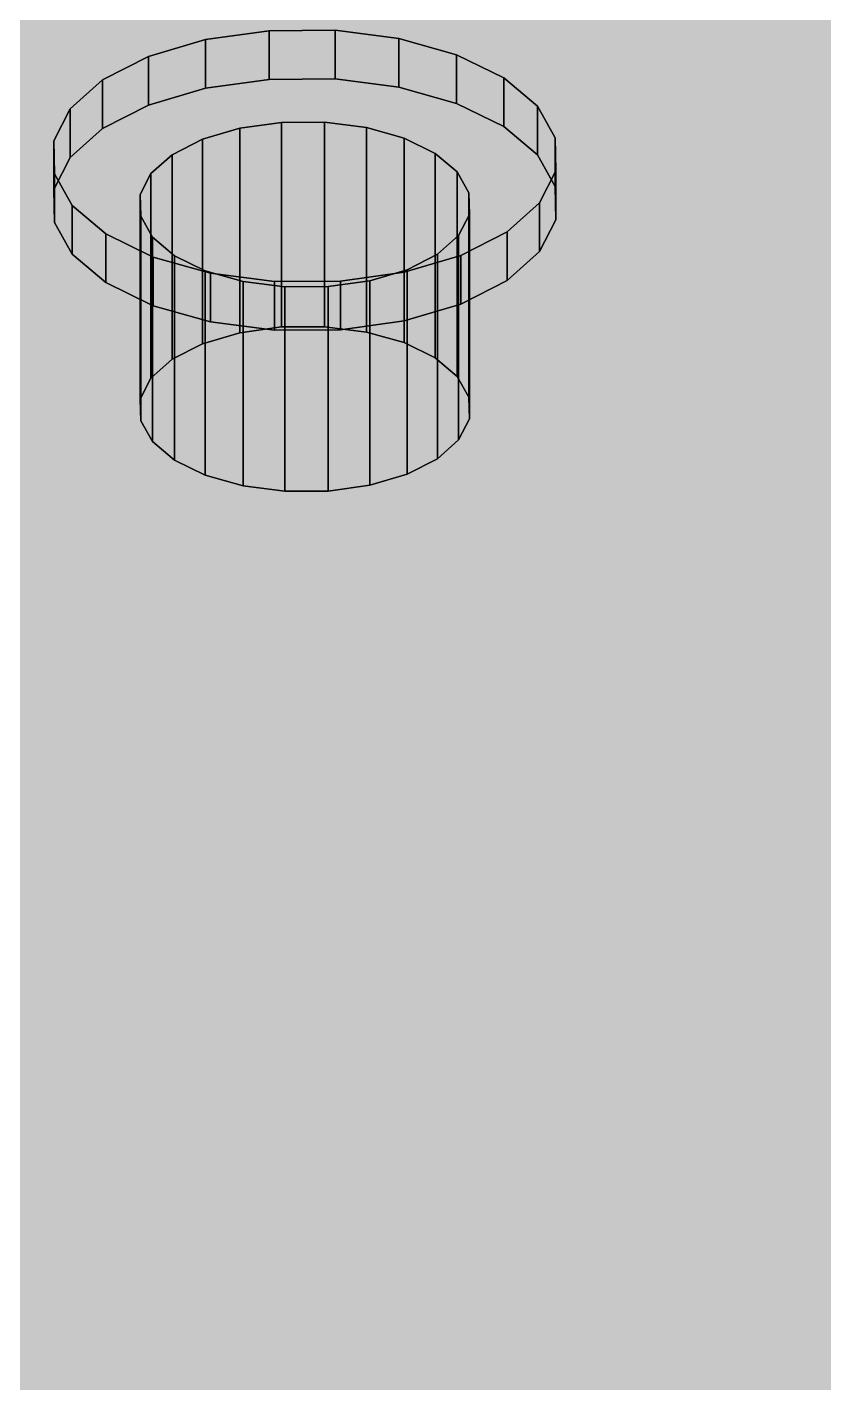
# Model space of a CAD drawing. Header units: millimetres. Extents: x 50 to 612415, y 2 to 4150.
# Drawn here: x 482059.6 to 482104.4, y 2140.4 to 2216.7 of the extents above; entities that cross this region are included whole.
import ezdxf

# ---------------------------------------------------------------- set-up
doc = ezdxf.new("R2010")
doc.units = ezdxf.units.MM
doc.layers.add('HATCH', color=8, linetype='Continuous', lineweight=9)
doc.layers.add('OUTLINE', color=7, linetype='Continuous', lineweight=25)

msp = doc.modelspace()

# ---------------------------------------------------------------- hatches: boundary and pattern name
at = {"layer": 'HATCH', "true_color": 0xccae87}
for points in [[(482182.724, 2342.451), (481649.142, 2272.467), (482158.468, 2156.658)], [(482182.724, 2339.027), (481649.142, 2269.043), (482158.468, 2153.234)], [(482158.468, 2153.234), (481649.142, 2269.043), (482182.724, 2339.027)], [(482158.468, 2147.755), (481649.142, 2263.565), (482182.724, 2333.548)], [(482233.457, 2331.176), (481870.374, 2200.363), (482081.825, 2126.197)], [(482233.457, 2331.176), (482081.825, 2126.197), (482083.891, 2125.187)], [(482233.457, 2331.176), (482083.891, 2125.187), (482085.363, 2123.943)], [(482233.457, 2331.176), (482085.363, 2123.943), (482086.142, 2122.552)], [(482232.945, 2330.176), (482233.457, 2331.176), (482085.456, 2119.707)], [(482233.457, 2331.176), (482086.173, 2121.107), (482085.456, 2119.707)], [(482233.457, 2331.176), (482086.142, 2122.552), (482086.173, 2121.107)], [(482232.968, 2329.144), (482232.945, 2330.176), (482085.456, 2119.707)], [(482232.968, 2329.144), (482085.456, 2119.707), (482296.907, 2045.541)], [(482081.825, 2120.719), (481870.374, 2194.885), (482233.457, 2325.697)], [(482083.891, 2119.708), (482081.825, 2120.719), (482233.457, 2325.697)], [(482085.363, 2118.465), (482083.891, 2119.708), (482233.457, 2325.697)], [(482086.142, 2117.073), (482085.363, 2118.465), (482233.457, 2325.697)], [(482085.456, 2114.229), (482233.457, 2325.697), (482232.945, 2324.697)], [(482085.456, 2114.229), (482086.173, 2115.628), (482233.457, 2325.697)], [(482086.173, 2115.628), (482086.142, 2117.073), (482233.457, 2325.697)], [(482232.945, 2324.697), (481649.142, 2282.739), (482158.468, 2166.93)], [(482085.456, 2114.229), (482232.945, 2324.697), (482232.968, 2323.665)], [(482296.907, 2040.063), (482085.456, 2114.229), (482232.968, 2323.665)], [(482232.945, 2317.849), (481649.142, 2275.891), (482158.468, 2160.082)], [(482158.468, 2160.082), (481649.142, 2275.891), (482232.945, 2317.849)], [(482232.945, 2315.11), (481649.142, 2273.152), (482158.468, 2157.343)], [(482158.468, 2157.343), (481649.142, 2273.152), (482232.945, 2315.11)], [(482158.468, 2156.658), (481649.142, 2272.467), (482232.945, 2314.425)], [(482148.184, 2164.733), (481649.142, 2282.739), (481651.661, 2282.03)], [(481649.142, 2282.739), (482154.404, 2167.175), (482156.468, 2167.186)], [(481649.142, 2282.739), (482156.468, 2167.186), (482158.468, 2166.93)], [(481649.142, 2282.739), (482152.416, 2166.897), (482154.404, 2167.175)], [(481649.142, 2282.739), (482150.64, 2166.371), (482152.416, 2166.897)], [(481649.142, 2282.739), (482149.196, 2165.633), (482150.64, 2166.371)], [(482148.184, 2164.733), (482149.196, 2165.633), (481649.142, 2282.739)], [(482148.184, 2164.733), (481651.661, 2282.03), (481653.726, 2281.02)], [(482148.184, 2164.733), (481653.726, 2281.02), (481655.199, 2279.777)], [(482148.184, 2164.733), (481655.199, 2279.777), (481655.977, 2278.385)], [(482148.184, 2164.733), (481655.977, 2278.385), (481656.009, 2276.94)], [(482148.184, 2164.733), (481656.009, 2276.94), (481655.292, 2275.54)], [(482148.184, 2157.885), (481649.142, 2275.891), (481651.661, 2275.182)], [(481651.661, 2275.182), (481649.142, 2275.891), (482148.184, 2157.885)], [(481649.142, 2275.891), (482154.404, 2160.327), (482156.468, 2160.338)], [(482156.468, 2160.338), (482154.404, 2160.327), (481649.142, 2275.891)], [(481649.142, 2275.891), (482156.468, 2160.338), (482158.468, 2160.082)], [(482158.468, 2160.082), (482156.468, 2160.338), (481649.142, 2275.891)], [(481649.142, 2275.891), (482152.416, 2160.049), (482154.404, 2160.327)], [(482154.404, 2160.327), (482152.416, 2160.049), (481649.142, 2275.891)], [(481649.142, 2275.891), (482150.64, 2159.523), (482152.416, 2160.049)], [(482152.416, 2160.049), (482150.64, 2159.523), (481649.142, 2275.891)], [(481649.142, 2275.891), (482149.196, 2158.785), (482150.64, 2159.523)], [(482150.64, 2159.523), (482149.196, 2158.785), (481649.142, 2275.891)], [(482148.184, 2157.885), (482149.196, 2158.785), (481649.142, 2275.891)], [(481649.142, 2275.891), (482149.196, 2158.785), (482148.184, 2157.885)], [(482148.184, 2157.885), (481651.661, 2275.182), (481653.726, 2274.172)], [(481653.726, 2274.172), (481651.661, 2275.182), (482148.184, 2157.885)], [(482148.184, 2164.733), (481655.292, 2275.54), (481866.743, 2201.375)], [(482148.184, 2157.885), (481653.726, 2274.172), (481655.199, 2272.929)], [(481655.199, 2272.929), (481653.726, 2274.172), (482148.184, 2157.885)], [(482148.184, 2155.146), (481649.142, 2273.152), (481651.661, 2272.443)], [(481651.661, 2272.443), (481649.142, 2273.152), (482148.184, 2155.146)], [(481649.142, 2273.152), (482154.404, 2157.587), (482156.468, 2157.599)], [(482156.468, 2157.599), (482154.404, 2157.587), (481649.142, 2273.152)], [(481649.142, 2273.152), (482156.468, 2157.599), (482158.468, 2157.343)], [(482158.468, 2157.343), (482156.468, 2157.599), (481649.142, 2273.152)], [(481649.142, 2273.152), (482152.416, 2157.309), (482154.404, 2157.587)], [(482154.404, 2157.587), (482152.416, 2157.309), (481649.142, 2273.152)], [(481649.142, 2273.152), (482150.64, 2156.784), (482152.416, 2157.309)], [(482152.416, 2157.309), (482150.64, 2156.784), (481649.142, 2273.152)], [(481649.142, 2273.152), (482149.196, 2156.046), (482150.64, 2156.784)], [(482150.64, 2156.784), (482149.196, 2156.046), (481649.142, 2273.152)], [(482148.184, 2155.146), (482149.196, 2156.046), (481649.142, 2273.152)], [(481649.142, 2273.152), (482149.196, 2156.046), (482148.184, 2155.146)], [(482148.184, 2157.885), (481655.199, 2272.929), (481655.977, 2271.537)], [(481655.977, 2271.537), (481655.199, 2272.929), (482148.184, 2157.885)], [(482148.184, 2154.461), (481649.142, 2272.467), (481651.661, 2271.758)], [(481651.661, 2271.758), (481649.142, 2272.467), (482148.184, 2154.461)], [(481649.142, 2272.467), (482154.404, 2156.903), (482156.468, 2156.914)], [(482156.468, 2156.914), (482154.404, 2156.903), (481649.142, 2272.467)], [(481649.142, 2272.467), (482156.468, 2156.914), (482158.468, 2156.658)], [(482158.468, 2156.658), (482156.468, 2156.914), (481649.142, 2272.467)], [(481649.142, 2272.467), (482152.416, 2156.625), (482154.404, 2156.903)], [(482154.404, 2156.903), (482152.416, 2156.625), (481649.142, 2272.467)], [(481649.142, 2272.467), (482150.64, 2156.099), (482152.416, 2156.625)], [(482152.416, 2156.625), (482150.64, 2156.099), (481649.142, 2272.467)], [(481649.142, 2272.467), (482149.196, 2155.361), (482150.64, 2156.099)], [(482150.64, 2156.099), (482149.196, 2155.361), (481649.142, 2272.467)], [(482148.184, 2154.461), (482149.196, 2155.361), (481649.142, 2272.467)], [(481649.142, 2272.467), (482149.196, 2155.361), (482148.184, 2154.461)], [(482148.184, 2155.146), (481651.661, 2272.443), (481653.726, 2271.433)], [(481653.726, 2271.433), (481651.661, 2272.443), (482148.184, 2155.146)], [(482148.184, 2154.461), (481651.661, 2271.758), (481653.726, 2270.748)], [(481653.726, 2270.748), (481651.661, 2271.758), (482148.184, 2154.461)], [(482148.184, 2155.146), (481653.726, 2271.433), (481655.199, 2270.189)], [(481655.199, 2270.189), (481653.726, 2271.433), (482148.184, 2155.146)], [(482148.184, 2157.885), (481655.977, 2271.537), (481656.009, 2270.092)], [(481656.009, 2270.092), (481655.977, 2271.537), (482148.184, 2157.885)], [(482148.184, 2154.461), (481653.726, 2270.748), (481655.199, 2269.504)], [(481655.199, 2269.504), (481653.726, 2270.748), (482148.184, 2154.461)], [(482148.184, 2155.146), (481655.199, 2270.189), (481655.977, 2268.798)], [(481655.977, 2268.798), (481655.199, 2270.189), (482148.184, 2155.146)], [(482148.184, 2157.885), (481656.009, 2270.092), (481655.292, 2268.692)], [(481655.292, 2268.692), (481656.009, 2270.092), (482148.184, 2157.885)], [(482148.184, 2151.037), (481649.142, 2269.043), (481651.661, 2268.334)], [(481651.661, 2268.334), (481649.142, 2269.043), (482148.184, 2151.037)], [(481649.142, 2269.043), (482154.404, 2153.479), (482156.468, 2153.49)], [(482156.468, 2153.49), (482154.404, 2153.479), (481649.142, 2269.043)], [(481649.142, 2269.043), (482156.468, 2153.49), (482158.468, 2153.234)], [(482158.468, 2153.234), (482156.468, 2153.49), (481649.142, 2269.043)], [(481649.142, 2269.043), (482152.416, 2153.201), (482154.404, 2153.479)], [(482154.404, 2153.479), (482152.416, 2153.201), (481649.142, 2269.043)], [(481649.142, 2269.043), (482150.64, 2152.675), (482152.416, 2153.201)], [(482152.416, 2153.201), (482150.64, 2152.675), (481649.142, 2269.043)], [(481649.142, 2269.043), (482149.196, 2151.937), (482150.64, 2152.675)], [(482150.64, 2152.675), (482149.196, 2151.937), (481649.142, 2269.043)], [(482148.184, 2151.037), (482149.196, 2151.937), (481649.142, 2269.043)], [(481649.142, 2269.043), (482149.196, 2151.937), (482148.184, 2151.037)], [(482148.184, 2154.461), (481655.199, 2269.504), (481655.977, 2268.113)], [(481655.977, 2268.113), (481655.199, 2269.504), (482148.184, 2154.461)], [(482148.184, 2151.037), (481651.661, 2268.334), (481653.726, 2267.324)], [(481653.726, 2267.324), (481651.661, 2268.334), (482148.184, 2151.037)], [(482148.184, 2157.885), (481655.292, 2268.692), (481866.743, 2194.527)], [(481866.743, 2194.527), (481655.292, 2268.692), (482148.184, 2157.885)], [(482148.184, 2155.146), (481655.977, 2268.798), (481656.009, 2267.353)], [(481656.009, 2267.353), (481655.977, 2268.798), (482148.184, 2155.146)], [(482148.184, 2154.461), (481655.977, 2268.113), (481656.009, 2266.668)], [(481656.009, 2266.668), (481655.977, 2268.113), (482148.184, 2154.461)], [(482148.184, 2151.037), (481653.726, 2267.324), (481655.199, 2266.08)], [(481655.199, 2266.08), (481653.726, 2267.324), (482148.184, 2151.037)], [(482148.184, 2155.146), (481656.009, 2267.353), (481655.292, 2265.953)], [(481655.292, 2265.953), (481656.009, 2267.353), (482148.184, 2155.146)], [(482148.184, 2151.037), (481655.199, 2266.08), (481655.977, 2264.689)], [(481655.977, 2264.689), (481655.199, 2266.08), (482148.184, 2151.037)], [(482148.184, 2154.461), (481656.009, 2266.668), (481655.292, 2265.268)], [(481655.292, 2265.268), (481656.009, 2266.668), (482148.184, 2154.461)], [(482148.184, 2155.146), (481655.292, 2265.953), (481866.743, 2191.787)], [(481866.743, 2191.787), (481655.292, 2265.953), (482148.184, 2155.146)], [(482148.184, 2154.461), (481655.292, 2265.268), (481866.743, 2191.103)], [(481866.743, 2191.103), (481655.292, 2265.268), (482148.184, 2154.461)], [(482148.184, 2151.037), (481655.977, 2264.689), (481656.009, 2263.244)], [(481656.009, 2263.244), (481655.977, 2264.689), (482148.184, 2151.037)], [(481651.661, 2262.856), (481649.142, 2263.565), (482148.184, 2145.559)], [(482156.468, 2148.012), (482154.404, 2148), (481649.142, 2263.565)], [(482158.468, 2147.755), (482156.468, 2148.012), (481649.142, 2263.565)], [(482154.404, 2148), (482152.416, 2147.722), (481649.142, 2263.565)], [(482152.416, 2147.722), (482150.64, 2147.196), (481649.142, 2263.565)], [(482150.64, 2147.196), (482149.196, 2146.458), (481649.142, 2263.565)], [(481649.142, 2263.565), (482149.196, 2146.458), (482148.184, 2145.559)], [(482148.184, 2151.037), (481656.009, 2263.244), (481655.292, 2261.844)], [(481655.292, 2261.844), (481656.009, 2263.244), (482148.184, 2151.037)], [(481653.726, 2261.845), (481651.661, 2262.856), (482148.184, 2145.559)], [(481655.199, 2260.602), (481653.726, 2261.845), (482148.184, 2145.559)], [(482148.184, 2151.037), (481655.292, 2261.844), (481866.743, 2187.678)], [(481866.743, 2187.678), (481655.292, 2261.844), (482148.184, 2151.037)], [(481655.977, 2259.21), (481655.199, 2260.602), (482148.184, 2145.559)], [(481656.009, 2257.766), (481655.977, 2259.21), (482148.184, 2145.559)], [(481655.292, 2256.366), (481656.009, 2257.766), (482148.184, 2145.559)], [(481866.743, 2182.2), (481655.292, 2256.366), (482148.184, 2145.559)], [(482148.184, 2164.733), (481866.743, 2201.375), (481868.809, 2200.364)], [(482148.184, 2164.733), (481868.809, 2200.364), (481870.281, 2199.121)], [(482148.184, 2164.733), (481870.281, 2199.121), (481871.06, 2197.729)], [(482148.184, 2164.733), (481871.06, 2197.729), (481871.091, 2196.284)], [(482148.184, 2164.733), (481871.091, 2196.284), (481870.374, 2194.885)], [(482148.184, 2157.885), (481866.743, 2194.527), (481868.809, 2193.516)], [(481868.809, 2193.516), (481866.743, 2194.527), (482148.184, 2157.885)], [(482148.184, 2164.733), (481870.374, 2194.885), (482081.825, 2120.719)], [(482148.184, 2157.885), (481868.809, 2193.516), (481870.281, 2192.273)], [(481870.281, 2192.273), (481868.809, 2193.516), (482148.184, 2157.885)], [(482148.184, 2157.885), (481870.281, 2192.273), (481871.06, 2190.881)], [(481871.06, 2190.881), (481870.281, 2192.273), (482148.184, 2157.885)], [(482148.184, 2155.146), (481866.743, 2191.787), (481868.809, 2190.777)], [(481868.809, 2190.777), (481866.743, 2191.787), (482148.184, 2155.146)], [(482148.184, 2154.461), (481866.743, 2191.103), (481868.809, 2190.092)], [(481868.809, 2190.092), (481866.743, 2191.103), (482148.184, 2154.461)], [(482148.184, 2155.146), (481868.809, 2190.777), (481870.281, 2189.533)], [(481870.281, 2189.533), (481868.809, 2190.777), (482148.184, 2155.146)], [(482148.184, 2157.885), (481871.06, 2190.881), (481871.091, 2189.436)], [(481871.091, 2189.436), (481871.06, 2190.881), (482148.184, 2157.885)], [(482148.184, 2154.461), (481868.809, 2190.092), (481870.281, 2188.849)], [(481870.281, 2188.849), (481868.809, 2190.092), (482148.184, 2154.461)], [(482148.184, 2155.146), (481870.281, 2189.533), (481871.06, 2188.142)], [(481871.06, 2188.142), (481870.281, 2189.533), (482148.184, 2155.146)], [(482148.184, 2157.885), (481871.091, 2189.436), (481870.374, 2188.036)], [(481870.374, 2188.036), (481871.091, 2189.436), (482148.184, 2157.885)], [(482148.184, 2154.461), (481870.281, 2188.849), (481871.06, 2187.457)], [(481871.06, 2187.457), (481870.281, 2188.849), (482148.184, 2154.461)], [(482148.184, 2151.037), (481866.743, 2187.678), (481868.809, 2186.668)], [(481868.809, 2186.668), (481866.743, 2187.678), (482148.184, 2151.037)], [(482148.184, 2157.885), (481870.374, 2188.036), (482081.825, 2113.871)], [(482081.825, 2113.871), (481870.374, 2188.036), (482148.184, 2157.885)], [(482148.184, 2155.146), (481871.06, 2188.142), (481871.091, 2186.697)], [(481871.091, 2186.697), (481871.06, 2188.142), (482148.184, 2155.146)], [(482148.184, 2154.461), (481871.06, 2187.457), (481871.091, 2186.012)], [(481871.091, 2186.012), (481871.06, 2187.457), (482148.184, 2154.461)], [(482148.184, 2151.037), (481868.809, 2186.668), (481870.281, 2185.425)], [(481870.281, 2185.425), (481868.809, 2186.668), (482148.184, 2151.037)], [(482148.184, 2155.146), (481871.091, 2186.697), (481870.374, 2185.297)], [(481870.374, 2185.297), (481871.091, 2186.697), (482148.184, 2155.146)], [(482148.184, 2154.461), (481871.091, 2186.012), (481870.374, 2184.612)], [(481870.374, 2184.612), (481871.091, 2186.012), (482148.184, 2154.461)], [(482148.184, 2151.037), (481870.281, 2185.425), (481871.06, 2184.033)], [(481871.06, 2184.033), (481870.281, 2185.425), (482148.184, 2151.037)], [(482148.184, 2155.146), (481870.374, 2185.297), (482081.825, 2111.132)], [(482081.825, 2111.132), (481870.374, 2185.297), (482148.184, 2155.146)], [(482148.184, 2154.461), (481870.374, 2184.612), (482081.825, 2110.447)], [(482081.825, 2110.447), (481870.374, 2184.612), (482148.184, 2154.461)], [(482148.184, 2151.037), (481871.06, 2184.033), (481871.091, 2182.588)], [(481871.091, 2182.588), (481871.06, 2184.033), (482148.184, 2151.037)], [(481868.809, 2181.19), (481866.743, 2182.2), (482148.184, 2145.559)], [(482148.184, 2151.037), (481871.091, 2182.588), (481870.374, 2181.188)], [(481870.374, 2181.188), (481871.091, 2182.588), (482148.184, 2151.037)], [(481870.281, 2179.946), (481868.809, 2181.19), (482148.184, 2145.559)], [(482148.184, 2151.037), (481870.374, 2181.188), (482081.825, 2107.023)], [(482081.825, 2107.023), (481870.374, 2181.188), (482148.184, 2151.037)], [(481871.06, 2178.555), (481870.281, 2179.946), (482148.184, 2145.559)], [(481871.091, 2177.11), (481871.06, 2178.555), (482148.184, 2145.559)], [(481870.374, 2175.71), (481871.091, 2177.11), (482148.184, 2145.559)], [(482081.825, 2101.544), (481870.374, 2175.71), (482148.184, 2145.559)]]:
    msp.add_hatch(color=43, dxfattribs=at).paths.add_polyline_path(points)
at = {"layer": 'HATCH', "true_color": 0xaeb3b7}
for points in [[(482073.17, 2213.73), (482069.591, 2213.229), (482069.591, 2215.969), (482073.17, 2216.469)], [(482080.484, 2213.289), (482076.885, 2213.75), (482076.885, 2216.489), (482080.484, 2216.028)], [(482073.863, 2199.798), (482071.517, 2199.47), (482071.517, 2210.975), (482073.863, 2211.303)], [(482078.658, 2199.51), (482076.299, 2199.812), (482076.299, 2211.317), (482078.658, 2211.014)], [(482069.881, 2200.08), (482073.48, 2199.619), (482073.48, 2202.358), (482069.881, 2202.819)], [(482077.195, 2199.64), (482080.774, 2200.14), (482080.774, 2202.879), (482077.195, 2202.379)], [(482071.707, 2190.85), (482074.066, 2190.548), (482074.066, 2202.053), (482071.707, 2202.355)], [(482076.502, 2190.561), (482078.848, 2190.89), (482078.848, 2202.394), (482076.502, 2202.066)]]:
    msp.add_hatch(color=253, dxfattribs=at).paths.add_polyline_path(points)
at = {"layer": 'HATCH', "true_color": 0xb7bcc0}
for points in [[(482080.774, 2202.879), (482073.17, 2216.469), (482069.591, 2215.969)], [(482080.774, 2202.879), (482076.885, 2216.489), (482073.17, 2216.469)], [(482080.774, 2202.879), (482080.484, 2216.028), (482076.885, 2216.489)], [(482080.774, 2202.879), (482069.591, 2215.969), (482066.394, 2215.022)], [(482080.774, 2202.879), (482083.723, 2215.117), (482080.484, 2216.028)], [(482080.774, 2202.879), (482066.394, 2215.022), (482063.796, 2213.694)], [(482080.774, 2202.879), (482086.379, 2213.818), (482083.723, 2215.117)], [(482080.774, 2202.879), (482063.796, 2213.694), (482061.974, 2212.075)], [(482069.591, 2213.229), (482073.17, 2213.73), (482080.774, 2200.14)], [(482073.17, 2213.73), (482076.885, 2213.75), (482080.774, 2200.14)], [(482076.885, 2213.75), (482080.484, 2213.289), (482080.774, 2200.14)], [(482080.774, 2202.879), (482088.272, 2212.219), (482086.379, 2213.818)], [(482066.394, 2212.283), (482069.591, 2213.229), (482080.774, 2200.14)], [(482080.484, 2213.289), (482083.723, 2212.378), (482080.774, 2200.14)], [(482080.774, 2202.879), (482061.974, 2212.075), (482061.051, 2210.275)], [(482063.796, 2210.955), (482066.394, 2212.283), (482080.774, 2200.14)], [(482083.723, 2212.378), (482086.379, 2211.079), (482080.774, 2200.14)], [(482080.774, 2202.879), (482089.273, 2210.43), (482088.272, 2212.219)], [(482078.848, 2202.394), (482073.863, 2211.303), (482071.517, 2210.975)], [(482078.848, 2202.394), (482076.299, 2211.317), (482073.863, 2211.303)], [(482078.848, 2202.394), (482078.658, 2211.014), (482076.299, 2211.317)], [(482086.379, 2211.079), (482088.272, 2209.48), (482080.774, 2200.14)], [(482061.974, 2209.336), (482063.796, 2210.955), (482080.774, 2200.14)], [(482078.848, 2202.394), (482069.421, 2210.355), (482067.718, 2209.484)], [(482078.848, 2202.394), (482071.517, 2210.975), (482069.421, 2210.355)], [(482078.848, 2202.394), (482080.781, 2210.417), (482078.658, 2211.014)], [(482078.848, 2202.394), (482082.522, 2209.565), (482080.781, 2210.417)], [(482080.774, 2202.879), (482089.314, 2208.573), (482089.273, 2210.43)], [(482080.774, 2202.879), (482061.051, 2210.275), (482061.092, 2208.417)], [(482078.848, 2202.394), (482083.763, 2208.517), (482082.522, 2209.565)], [(482061.051, 2207.536), (482061.974, 2209.336), (482080.774, 2200.14)], [(482078.848, 2202.394), (482067.718, 2209.484), (482066.523, 2208.423)], [(482088.272, 2209.48), (482089.273, 2207.691), (482080.774, 2200.14)], [(482080.774, 2202.879), (482061.092, 2208.417), (482062.093, 2206.628)], [(482078.848, 2202.394), (482066.523, 2208.423), (482065.919, 2207.243)], [(482078.848, 2202.394), (482084.42, 2207.344), (482083.763, 2208.517)], [(482080.774, 2202.879), (482088.392, 2206.773), (482089.314, 2208.573)], [(482061.092, 2205.678), (482061.051, 2207.536), (482080.774, 2200.14)], [(482078.848, 2202.394), (482065.919, 2207.243), (482065.946, 2206.025)], [(482078.848, 2202.394), (482084.446, 2206.127), (482084.42, 2207.344)], [(482089.273, 2207.691), (482089.314, 2205.833), (482080.774, 2200.14)], [(482080.774, 2202.879), (482062.093, 2206.628), (482063.986, 2205.03)], [(482080.774, 2202.879), (482086.569, 2205.154), (482088.392, 2206.773)], [(482078.848, 2202.394), (482065.946, 2206.025), (482066.602, 2204.852)], [(482078.848, 2202.394), (482083.842, 2204.947), (482084.446, 2206.127)], [(482089.314, 2205.833), (482088.392, 2204.034), (482080.774, 2200.14)], [(482062.093, 2203.889), (482061.092, 2205.678), (482080.774, 2200.14)], [(482080.774, 2202.879), (482063.986, 2205.03), (482066.643, 2203.731)], [(482080.774, 2202.879), (482083.971, 2203.826), (482086.569, 2205.154)], [(482078.848, 2202.394), (482066.602, 2204.852), (482067.843, 2203.804)], [(482078.848, 2202.394), (482082.647, 2203.885), (482083.842, 2204.947)], [(482063.986, 2202.29), (482062.093, 2203.889), (482080.774, 2200.14)], [(482080.774, 2202.879), (482066.643, 2203.731), (482069.881, 2202.819)], [(482078.848, 2202.394), (482067.843, 2203.804), (482069.584, 2202.952)], [(482078.848, 2202.394), (482080.944, 2203.015), (482082.647, 2203.885)], [(482088.392, 2204.034), (482086.569, 2202.415), (482080.774, 2200.14)], [(482078.848, 2202.394), (482069.584, 2202.952), (482071.707, 2202.355)], [(482080.774, 2202.879), (482069.881, 2202.819), (482073.48, 2202.358)], [(482080.774, 2202.879), (482073.48, 2202.358), (482077.195, 2202.379)], [(482066.643, 2200.991), (482063.986, 2202.29), (482080.774, 2200.14)], [(482078.848, 2202.394), (482071.707, 2202.355), (482074.066, 2202.053)], [(482078.848, 2202.394), (482074.066, 2202.053), (482076.502, 2202.066)], [(482086.569, 2202.415), (482083.971, 2201.087), (482080.774, 2200.14)], [(482069.881, 2200.08), (482066.643, 2200.991), (482080.774, 2200.14)], [(482073.48, 2199.619), (482069.881, 2200.08), (482080.774, 2200.14)], [(482071.517, 2199.47), (482073.863, 2199.798), (482078.848, 2190.89)], [(482077.195, 2199.64), (482073.48, 2199.619), (482080.774, 2200.14)], [(482073.863, 2199.798), (482076.299, 2199.812), (482078.848, 2190.89)], [(482076.299, 2199.812), (482078.658, 2199.51), (482078.848, 2190.89)], [(482067.718, 2197.979), (482069.421, 2198.85), (482078.848, 2190.89)], [(482069.421, 2198.85), (482071.517, 2199.47), (482078.848, 2190.89)], [(482078.658, 2199.51), (482080.781, 2198.912), (482078.848, 2190.89)], [(482080.781, 2198.912), (482082.522, 2198.061), (482078.848, 2190.89)], [(482066.523, 2196.918), (482067.718, 2197.979), (482078.848, 2190.89)], [(482082.522, 2198.061), (482083.763, 2197.013), (482078.848, 2190.89)], [(482065.919, 2195.738), (482066.523, 2196.918), (482078.848, 2190.89)], [(482083.763, 2197.013), (482084.42, 2195.84), (482078.848, 2190.89)], [(482084.42, 2195.84), (482084.446, 2194.622), (482078.848, 2190.89)], [(482065.946, 2194.52), (482065.919, 2195.738), (482078.848, 2190.89)], [(482066.602, 2193.347), (482065.946, 2194.52), (482078.848, 2190.89)], [(482084.446, 2194.622), (482083.842, 2193.442), (482078.848, 2190.89)], [(482067.843, 2192.299), (482066.602, 2193.347), (482078.848, 2190.89)], [(482083.842, 2193.442), (482082.647, 2192.381), (482078.848, 2190.89)], [(482069.584, 2191.448), (482067.843, 2192.299), (482078.848, 2190.89)], [(482082.647, 2192.381), (482080.944, 2191.51), (482078.848, 2190.89)], [(482071.707, 2190.85), (482069.584, 2191.448), (482078.848, 2190.89)], [(482074.066, 2190.548), (482071.707, 2190.85), (482078.848, 2190.89)], [(482076.502, 2190.561), (482074.066, 2190.548), (482078.848, 2190.89)]]:
    msp.add_hatch(color=9, dxfattribs=at).paths.add_polyline_path(points)
at = {"layer": 'HATCH', "true_color": 0xaeb4b7}
for points in [[(482076.885, 2213.75), (482073.17, 2213.73), (482073.17, 2216.469), (482076.885, 2216.489)], [(482076.299, 2199.812), (482073.863, 2199.798), (482073.863, 2211.303), (482076.299, 2211.317)], [(482073.48, 2199.619), (482077.195, 2199.64), (482077.195, 2202.379), (482073.48, 2202.358)], [(482074.066, 2190.548), (482076.502, 2190.561), (482076.502, 2202.066), (482074.066, 2202.053)]]:
    msp.add_hatch(color=253, dxfattribs=at).paths.add_polyline_path(points)
at = {"layer": 'HATCH', "true_color": 0xadb2b6}
for points in [[(482069.591, 2213.229), (482066.394, 2212.283), (482066.394, 2215.022), (482069.591, 2215.969)], [(482083.723, 2212.378), (482080.484, 2213.289), (482080.484, 2216.028), (482083.723, 2215.117)], [(482071.517, 2199.47), (482069.421, 2198.85), (482069.421, 2210.355), (482071.517, 2210.975)], [(482080.781, 2198.912), (482078.658, 2199.51), (482078.658, 2211.014), (482080.781, 2210.417)], [(482066.643, 2200.991), (482069.881, 2200.08), (482069.881, 2202.819), (482066.643, 2203.731)], [(482080.774, 2200.14), (482083.971, 2201.087), (482083.971, 2203.826), (482080.774, 2202.879)], [(482069.584, 2191.448), (482071.707, 2190.85), (482071.707, 2202.355), (482069.584, 2202.952)], [(482078.848, 2190.89), (482080.944, 2191.51), (482080.944, 2203.015), (482078.848, 2202.394)]]:
    msp.add_hatch(color=253, dxfattribs=at).paths.add_polyline_path(points)
at = {"layer": 'HATCH', "true_color": 0xabb0b4}
for points in [[(482066.394, 2212.283), (482063.796, 2210.955), (482063.796, 2213.694), (482066.394, 2215.022)], [(482086.379, 2211.079), (482083.723, 2212.378), (482083.723, 2215.117), (482086.379, 2213.818)], [(482069.421, 2198.85), (482067.718, 2197.979), (482067.718, 2209.484), (482069.421, 2210.355)], [(482082.522, 2198.061), (482080.781, 2198.912), (482080.781, 2210.417), (482082.522, 2209.565)], [(482063.986, 2202.29), (482066.643, 2200.991), (482066.643, 2203.731), (482063.986, 2205.03)], [(482083.971, 2201.087), (482086.569, 2202.415), (482086.569, 2205.154), (482083.971, 2203.826)], [(482067.843, 2192.299), (482069.584, 2191.448), (482069.584, 2202.952), (482067.843, 2203.804)], [(482080.944, 2191.51), (482082.647, 2192.381), (482082.647, 2203.885), (482080.944, 2203.015)]]:
    msp.add_hatch(color=253, dxfattribs=at).paths.add_polyline_path(points)
at = {"layer": 'HATCH', "true_color": 0xa8aeb1}
for points in [[(482063.796, 2210.955), (482061.974, 2209.336), (482061.974, 2212.075), (482063.796, 2213.694)], [(482067.718, 2197.979), (482066.523, 2196.918), (482066.523, 2208.423), (482067.718, 2209.484)], [(482086.569, 2202.415), (482088.392, 2204.034), (482088.392, 2206.773), (482086.569, 2205.154)], [(482082.647, 2192.381), (482083.842, 2193.442), (482083.842, 2204.947), (482082.647, 2203.885)]]:
    msp.add_hatch(color=253, dxfattribs=at).paths.add_polyline_path(points)
at = {"layer": 'HATCH', "true_color": 0xa9aeb1}
for points in [[(482088.272, 2209.48), (482086.379, 2211.079), (482086.379, 2213.818), (482088.272, 2212.219)], [(482083.763, 2197.013), (482082.522, 2198.061), (482082.522, 2209.565), (482083.763, 2208.517)], [(482062.093, 2203.889), (482063.986, 2202.29), (482063.986, 2205.03), (482062.093, 2206.628)], [(482066.602, 2193.347), (482067.843, 2192.299), (482067.843, 2203.804), (482066.602, 2204.852)]]:
    msp.add_hatch(color=253, dxfattribs=at).paths.add_polyline_path(points)
at = {"layer": 'HATCH', "true_color": 0xa6abae}
for points in [[(482061.974, 2209.336), (482061.051, 2207.536), (482061.051, 2210.275), (482061.974, 2212.075)], [(482089.273, 2207.691), (482088.272, 2209.48), (482088.272, 2212.219), (482089.273, 2210.43)], [(482061.092, 2205.678), (482062.093, 2203.889), (482062.093, 2206.628), (482061.092, 2208.417)], [(482066.523, 2196.918), (482065.919, 2195.738), (482065.919, 2207.243), (482066.523, 2208.423)], [(482084.42, 2195.84), (482083.763, 2197.013), (482083.763, 2208.517), (482084.42, 2207.344)], [(482088.392, 2204.034), (482089.314, 2205.833), (482089.314, 2208.573), (482088.392, 2206.773)], [(482065.946, 2194.52), (482066.602, 2193.347), (482066.602, 2204.852), (482065.946, 2206.025)], [(482083.842, 2193.442), (482084.446, 2194.622), (482084.446, 2206.127), (482083.842, 2204.947)]]:
    msp.add_hatch(color=253, dxfattribs=at).paths.add_polyline_path(points)
at = {"layer": 'HATCH', "true_color": 0xa3a8ab}
for points in [[(482089.314, 2205.833), (482089.273, 2207.691), (482089.273, 2210.43), (482089.314, 2208.573)], [(482061.051, 2207.536), (482061.092, 2205.678), (482061.092, 2208.417), (482061.051, 2210.275)], [(482065.919, 2195.738), (482065.946, 2194.52), (482065.946, 2206.025), (482065.919, 2207.243)], [(482084.446, 2194.622), (482084.42, 2195.84), (482084.42, 2207.344), (482084.446, 2206.127)]]:
    msp.add_hatch(color=253, dxfattribs=at).paths.add_polyline_path(points)

# ---------------------------------------------------------------- linework, layer by layer
at = {"layer": 'OUTLINE', "color": 139, "true_color": 0x42544a}
for p, q in [((482069.591, 2215.969), (482073.17, 2216.469)), ((482073.17, 2216.469), (482069.591, 2215.969)), ((482073.17, 2216.469), (482076.885, 2216.489)), ((482076.885, 2216.489), (482073.17, 2216.469)), ((482073.17, 2213.73), (482073.17, 2216.469)), ((482073.17, 2216.469), (482073.17, 2213.73)), ((482076.885, 2216.489), (482076.885, 2213.75)), ((482076.885, 2213.75), (482076.885, 2216.489)), ((482076.885, 2216.489), (482080.484, 2216.028)), ((482080.484, 2216.028), (482076.885, 2216.489)), ((482066.394, 2215.022), (482069.591, 2215.969)), ((482069.591, 2215.969), (482066.394, 2215.022)), ((482069.591, 2213.229), (482069.591, 2215.969)), ((482069.591, 2215.969), (482069.591, 2213.229)), ((482080.484, 2216.028), (482080.484, 2213.289)), ((482080.484, 2213.289), (482080.484, 2216.028)), ((482080.484, 2216.028), (482083.723, 2215.117)), ((482083.723, 2215.117), (482080.484, 2216.028)), ((482063.796, 2213.694), (482066.394, 2215.022)), ((482066.394, 2215.022), (482063.796, 2213.694)), ((482066.394, 2212.283), (482066.394, 2215.022)), ((482066.394, 2215.022), (482066.394, 2212.283)), ((482083.723, 2215.117), (482083.723, 2212.378)), ((482083.723, 2212.378), (482083.723, 2215.117)), ((482083.723, 2215.117), (482086.379, 2213.818)), ((482086.379, 2213.818), (482083.723, 2215.117)), ((482061.974, 2212.075), (482063.796, 2213.694)), ((482063.796, 2213.694), (482061.974, 2212.075)), ((482063.796, 2210.955), (482063.796, 2213.694)), ((482063.796, 2213.694), (482063.796, 2210.955)), ((482073.17, 2213.73), (482069.591, 2213.229)), ((482069.591, 2213.229), (482073.17, 2213.73)), ((482076.885, 2213.75), (482073.17, 2213.73)), ((482073.17, 2213.73), (482076.885, 2213.75)), ((482080.484, 2213.289), (482076.885, 2213.75)), ((482076.885, 2213.75), (482080.484, 2213.289)), ((482086.379, 2213.818), (482086.379, 2211.079)), ((482086.379, 2211.079), (482086.379, 2213.818)), ((482086.379, 2213.818), (482088.272, 2212.219)), ((482088.272, 2212.219), (482086.379, 2213.818)), ((482069.591, 2213.229), (482066.394, 2212.283)), ((482066.394, 2212.283), (482069.591, 2213.229)), ((482083.723, 2212.378), (482080.484, 2213.289)), ((482080.484, 2213.289), (482083.723, 2212.378)), ((482061.051, 2210.275), (482061.974, 2212.075)), ((482061.974, 2212.075), (482061.051, 2210.275)), ((482061.974, 2209.336), (482061.974, 2212.075)), ((482061.974, 2212.075), (482061.974, 2209.336)), ((482066.394, 2212.283), (482063.796, 2210.955)), ((482063.796, 2210.955), (482066.394, 2212.283)), ((482086.379, 2211.079), (482083.723, 2212.378)), ((482083.723, 2212.378), (482086.379, 2211.079)), ((482088.272, 2212.219), (482088.272, 2209.48)), ((482088.272, 2209.48), (482088.272, 2212.219)), ((482088.272, 2212.219), (482089.273, 2210.43)), ((482089.273, 2210.43), (482088.272, 2212.219)), ((482071.517, 2210.975), (482073.863, 2211.303)), ((482073.863, 2211.303), (482071.517, 2210.975)), ((482073.863, 2211.303), (482076.299, 2211.317)), ((482076.299, 2211.317), (482073.863, 2211.303)), ((482073.863, 2199.798), (482073.863, 2211.303)), ((482073.863, 2211.303), (482073.863, 2199.798)), ((482076.299, 2211.317), (482076.299, 2199.812)), ((482076.299, 2199.812), (482076.299, 2211.317)), ((482076.299, 2211.317), (482078.658, 2211.014)), ((482078.658, 2211.014), (482076.299, 2211.317)), ((482088.272, 2209.48), (482086.379, 2211.079)), ((482086.379, 2211.079), (482088.272, 2209.48)), ((482063.796, 2210.955), (482061.974, 2209.336)), ((482061.974, 2209.336), (482063.796, 2210.955)), ((482067.718, 2209.484), (482069.421, 2210.355)), ((482069.421, 2210.355), (482067.718, 2209.484)), ((482069.421, 2210.355), (482071.517, 2210.975)), ((482071.517, 2210.975), (482069.421, 2210.355)), ((482069.421, 2198.85), (482069.421, 2210.355)), ((482069.421, 2210.355), (482069.421, 2198.85)), ((482071.517, 2199.47), (482071.517, 2210.975)), ((482071.517, 2210.975), (482071.517, 2199.47)), ((482078.658, 2211.014), (482078.658, 2199.51)), ((482078.658, 2199.51), (482078.658, 2211.014)), ((482078.658, 2211.014), (482080.781, 2210.417)), ((482080.781, 2210.417), (482078.658, 2211.014)), ((482080.781, 2210.417), (482080.781, 2198.912)), ((482080.781, 2198.912), (482080.781, 2210.417)), ((482080.781, 2210.417), (482082.522, 2209.565)), ((482082.522, 2209.565), (482080.781, 2210.417)), ((482089.273, 2210.43), (482089.273, 2207.691)), ((482089.273, 2207.691), (482089.273, 2210.43)), ((482089.273, 2210.43), (482089.314, 2208.573)), ((482089.314, 2208.573), (482089.273, 2210.43)), ((482061.051, 2207.536), (482061.051, 2210.275)), ((482061.092, 2208.417), (482061.051, 2210.275)), ((482061.051, 2210.275), (482061.051, 2207.536)), ((482061.051, 2210.275), (482061.092, 2208.417)), ((482082.522, 2209.565), (482082.522, 2198.061)), ((482082.522, 2198.061), (482082.522, 2209.565)), ((482082.522, 2209.565), (482083.763, 2208.517)), ((482083.763, 2208.517), (482082.522, 2209.565)), ((482061.974, 2209.336), (482061.051, 2207.536)), ((482061.051, 2207.536), (482061.974, 2209.336)), ((482066.523, 2208.423), (482067.718, 2209.484)), ((482067.718, 2209.484), (482066.523, 2208.423)), ((482067.718, 2197.979), (482067.718, 2209.484)), ((482067.718, 2209.484), (482067.718, 2197.979)), ((482089.273, 2207.691), (482088.272, 2209.48)), ((482088.272, 2209.48), (482089.273, 2207.691)), ((482061.092, 2205.678), (482061.092, 2208.417)), ((482062.093, 2206.628), (482061.092, 2208.417)), ((482061.092, 2208.417), (482061.092, 2205.678)), ((482061.092, 2208.417), (482062.093, 2206.628)), ((482065.919, 2207.243), (482066.523, 2208.423)), ((482066.523, 2208.423), (482065.919, 2207.243)), ((482066.523, 2196.918), (482066.523, 2208.423)), ((482066.523, 2208.423), (482066.523, 2196.918)), ((482083.763, 2208.517), (482083.763, 2197.013)), ((482083.763, 2197.013), (482083.763, 2208.517)), ((482083.763, 2208.517), (482084.42, 2207.344)), ((482084.42, 2207.344), (482083.763, 2208.517)), ((482089.314, 2208.573), (482088.392, 2206.773)), ((482088.392, 2206.773), (482089.314, 2208.573)), ((482089.314, 2208.573), (482089.314, 2205.833)), ((482089.314, 2205.833), (482089.314, 2208.573)), ((482061.051, 2207.536), (482061.092, 2205.678)), ((482061.092, 2205.678), (482061.051, 2207.536)), ((482065.919, 2195.738), (482065.919, 2207.243)), ((482065.946, 2206.025), (482065.919, 2207.243)), ((482065.919, 2207.243), (482065.919, 2195.738)), ((482065.919, 2207.243), (482065.946, 2206.025)), ((482084.42, 2207.344), (482084.42, 2195.84)), ((482084.42, 2195.84), (482084.42, 2207.344)), ((482084.42, 2207.344), (482084.446, 2206.127)), ((482084.446, 2206.127), (482084.42, 2207.344)), ((482089.314, 2205.833), (482089.273, 2207.691)), ((482089.273, 2207.691), (482089.314, 2205.833)), ((482062.093, 2203.889), (482062.093, 2206.628)), ((482063.986, 2205.03), (482062.093, 2206.628)), ((482062.093, 2206.628), (482062.093, 2203.889)), ((482062.093, 2206.628), (482063.986, 2205.03)), ((482088.392, 2206.773), (482086.569, 2205.154)), ((482086.569, 2205.154), (482088.392, 2206.773)), ((482088.392, 2206.773), (482088.392, 2204.034)), ((482088.392, 2204.034), (482088.392, 2206.773)), ((482065.946, 2194.52), (482065.946, 2206.025)), ((482066.602, 2204.852), (482065.946, 2206.025)), ((482065.946, 2206.025), (482065.946, 2194.52)), ((482065.946, 2206.025), (482066.602, 2204.852)), ((482084.446, 2206.127), (482083.842, 2204.947)), ((482083.842, 2204.947), (482084.446, 2206.127)), ((482084.446, 2206.127), (482084.446, 2194.622)), ((482084.446, 2194.622), (482084.446, 2206.127)), ((482088.392, 2204.034), (482089.314, 2205.833)), ((482089.314, 2205.833), (482088.392, 2204.034)), ((482061.092, 2205.678), (482062.093, 2203.889)), ((482062.093, 2203.889), (482061.092, 2205.678)), ((482063.986, 2202.29), (482063.986, 2205.03)), ((482066.643, 2203.731), (482063.986, 2205.03)), ((482063.986, 2205.03), (482063.986, 2202.29)), ((482063.986, 2205.03), (482066.643, 2203.731)), ((482086.569, 2205.154), (482083.971, 2203.826)), ((482083.971, 2203.826), (482086.569, 2205.154)), ((482086.569, 2205.154), (482086.569, 2202.415)), ((482086.569, 2202.415), (482086.569, 2205.154)), ((482066.602, 2193.347), (482066.602, 2204.852)), ((482067.843, 2203.804), (482066.602, 2204.852)), ((482066.602, 2204.852), (482066.602, 2193.347)), ((482066.602, 2204.852), (482067.843, 2203.804)), ((482083.842, 2204.947), (482082.647, 2203.885)), ((482082.647, 2203.885), (482083.842, 2204.947)), ((482083.842, 2204.947), (482083.842, 2193.442)), ((482083.842, 2193.442), (482083.842, 2204.947)), ((482062.093, 2203.889), (482063.986, 2202.29)), ((482063.986, 2202.29), (482062.093, 2203.889)), ((482066.643, 2200.991), (482066.643, 2203.731)), ((482069.881, 2202.819), (482066.643, 2203.731)), ((482066.643, 2203.731), (482066.643, 2200.991)), ((482066.643, 2203.731), (482069.881, 2202.819)), ((482067.843, 2192.299), (482067.843, 2203.804)), ((482069.584, 2202.952), (482067.843, 2203.804)), ((482067.843, 2203.804), (482067.843, 2192.299)), ((482067.843, 2203.804), (482069.584, 2202.952)), ((482080.774, 2202.879), (482083.971, 2203.826)), ((482083.971, 2203.826), (482080.774, 2202.879)), ((482082.647, 2203.885), (482080.944, 2203.015)), ((482080.944, 2203.015), (482082.647, 2203.885)), ((482082.647, 2203.885), (482082.647, 2192.381)), ((482082.647, 2192.381), (482082.647, 2203.885)), ((482083.971, 2203.826), (482083.971, 2201.087)), ((482083.971, 2201.087), (482083.971, 2203.826)), ((482086.569, 2202.415), (482088.392, 2204.034)), ((482088.392, 2204.034), (482086.569, 2202.415)), ((482069.584, 2191.448), (482069.584, 2202.952)), ((482071.707, 2202.355), (482069.584, 2202.952)), ((482069.584, 2202.952), (482069.584, 2191.448)), ((482069.584, 2202.952), (482071.707, 2202.355)), ((482069.881, 2200.08), (482069.881, 2202.819)), ((482073.48, 2202.358), (482069.881, 2202.819)), ((482069.881, 2202.819), (482069.881, 2200.08)), ((482069.881, 2202.819), (482073.48, 2202.358)), ((482080.774, 2202.879), (482077.195, 2202.379)), ((482077.195, 2202.379), (482080.774, 2202.879)), ((482080.944, 2203.015), (482078.848, 2202.394)), ((482078.848, 2202.394), (482080.944, 2203.015)), ((482080.774, 2202.879), (482080.774, 2200.14)), ((482080.774, 2200.14), (482080.774, 2202.879)), ((482080.944, 2203.015), (482080.944, 2191.51)), ((482080.944, 2191.51), (482080.944, 2203.015)), ((482063.986, 2202.29), (482066.643, 2200.991)), ((482066.643, 2200.991), (482063.986, 2202.29)), ((482071.707, 2190.85), (482071.707, 2202.355)), ((482074.066, 2202.053), (482071.707, 2202.355)), ((482071.707, 2202.355), (482071.707, 2190.85)), ((482071.707, 2202.355), (482074.066, 2202.053)), ((482077.195, 2202.379), (482073.48, 2202.358)), ((482073.48, 2202.358), (482077.195, 2202.379)), ((482073.48, 2199.619), (482073.48, 2202.358)), ((482073.48, 2202.358), (482073.48, 2199.619)), ((482076.502, 2202.066), (482074.066, 2202.053)), ((482074.066, 2202.053), (482076.502, 2202.066)), ((482074.066, 2190.548), (482074.066, 2202.053)), ((482074.066, 2202.053), (482074.066, 2190.548)), ((482078.848, 2202.394), (482076.502, 2202.066)), ((482076.502, 2202.066), (482078.848, 2202.394)), ((482076.502, 2202.066), (482076.502, 2190.561)), ((482076.502, 2190.561), (482076.502, 2202.066)), ((482077.195, 2202.379), (482077.195, 2199.64)), ((482077.195, 2199.64), (482077.195, 2202.379)), ((482078.848, 2202.394), (482078.848, 2190.89)), ((482078.848, 2190.89), (482078.848, 2202.394)), ((482083.971, 2201.087), (482086.569, 2202.415)), ((482086.569, 2202.415), (482083.971, 2201.087)), ((482069.881, 2200.08), (482066.643, 2200.991)), ((482066.643, 2200.991), (482069.881, 2200.08)), ((482083.971, 2201.087), (482080.774, 2200.14)), ((482080.774, 2200.14), (482083.971, 2201.087)), ((482073.48, 2199.619), (482069.881, 2200.08)), ((482069.881, 2200.08), (482073.48, 2199.619)), ((482073.863, 2199.798), (482071.517, 2199.47)), ((482071.517, 2199.47), (482073.863, 2199.798)), ((482077.195, 2199.64), (482073.48, 2199.619)), ((482073.48, 2199.619), (482077.195, 2199.64)), ((482076.299, 2199.812), (482073.863, 2199.798)), ((482073.863, 2199.798), (482076.299, 2199.812)), ((482078.658, 2199.51), (482076.299, 2199.812)), ((482076.299, 2199.812), (482078.658, 2199.51)), ((482080.774, 2200.14), (482077.195, 2199.64)), ((482077.195, 2199.64), (482080.774, 2200.14)), ((482069.421, 2198.85), (482067.718, 2197.979)), ((482067.718, 2197.979), (482069.421, 2198.85)), ((482071.517, 2199.47), (482069.421, 2198.85)), ((482069.421, 2198.85), (482071.517, 2199.47)), ((482080.781, 2198.912), (482078.658, 2199.51)), ((482078.658, 2199.51), (482080.781, 2198.912)), ((482082.522, 2198.061), (482080.781, 2198.912)), ((482080.781, 2198.912), (482082.522, 2198.061)), ((482067.718, 2197.979), (482066.523, 2196.918)), ((482066.523, 2196.918), (482067.718, 2197.979)), ((482083.763, 2197.013), (482082.522, 2198.061)), ((482082.522, 2198.061), (482083.763, 2197.013)), ((482065.919, 2195.738), (482066.523, 2196.918)), ((482066.523, 2196.918), (482065.919, 2195.738)), ((482083.763, 2197.013), (482084.42, 2195.84)), ((482084.42, 2195.84), (482083.763, 2197.013)), ((482084.42, 2195.84), (482084.446, 2194.622)), ((482084.446, 2194.622), (482084.42, 2195.84)), ((482065.946, 2194.52), (482065.919, 2195.738)), ((482065.919, 2195.738), (482065.946, 2194.52)), ((482066.602, 2193.347), (482065.946, 2194.52)), ((482065.946, 2194.52), (482066.602, 2193.347)), ((482084.446, 2194.622), (482083.842, 2193.442)), ((482083.842, 2193.442), (482084.446, 2194.622)), ((482067.843, 2192.299), (482066.602, 2193.347)), ((482066.602, 2193.347), (482067.843, 2192.299)), ((482083.842, 2193.442), (482082.647, 2192.381)), ((482082.647, 2192.381), (482083.842, 2193.442)), ((482069.584, 2191.448), (482067.843, 2192.299)), ((482067.843, 2192.299), (482069.584, 2191.448)), ((482082.647, 2192.381), (482080.944, 2191.51)), ((482080.944, 2191.51), (482082.647, 2192.381)), ((482071.707, 2190.85), (482069.584, 2191.448)), ((482069.584, 2191.448), (482071.707, 2190.85)), ((482080.944, 2191.51), (482078.848, 2190.89)), ((482078.848, 2190.89), (482080.944, 2191.51)), ((482074.066, 2190.548), (482071.707, 2190.85)), ((482071.707, 2190.85), (482074.066, 2190.548)), ((482076.502, 2190.561), (482074.066, 2190.548)), ((482074.066, 2190.548), (482076.502, 2190.561)), ((482078.848, 2190.89), (482076.502, 2190.561)), ((482076.502, 2190.561), (482078.848, 2190.89))]:
    msp.add_line(p, q, dxfattribs=at)

doc.saveas('drawing.dxf')
